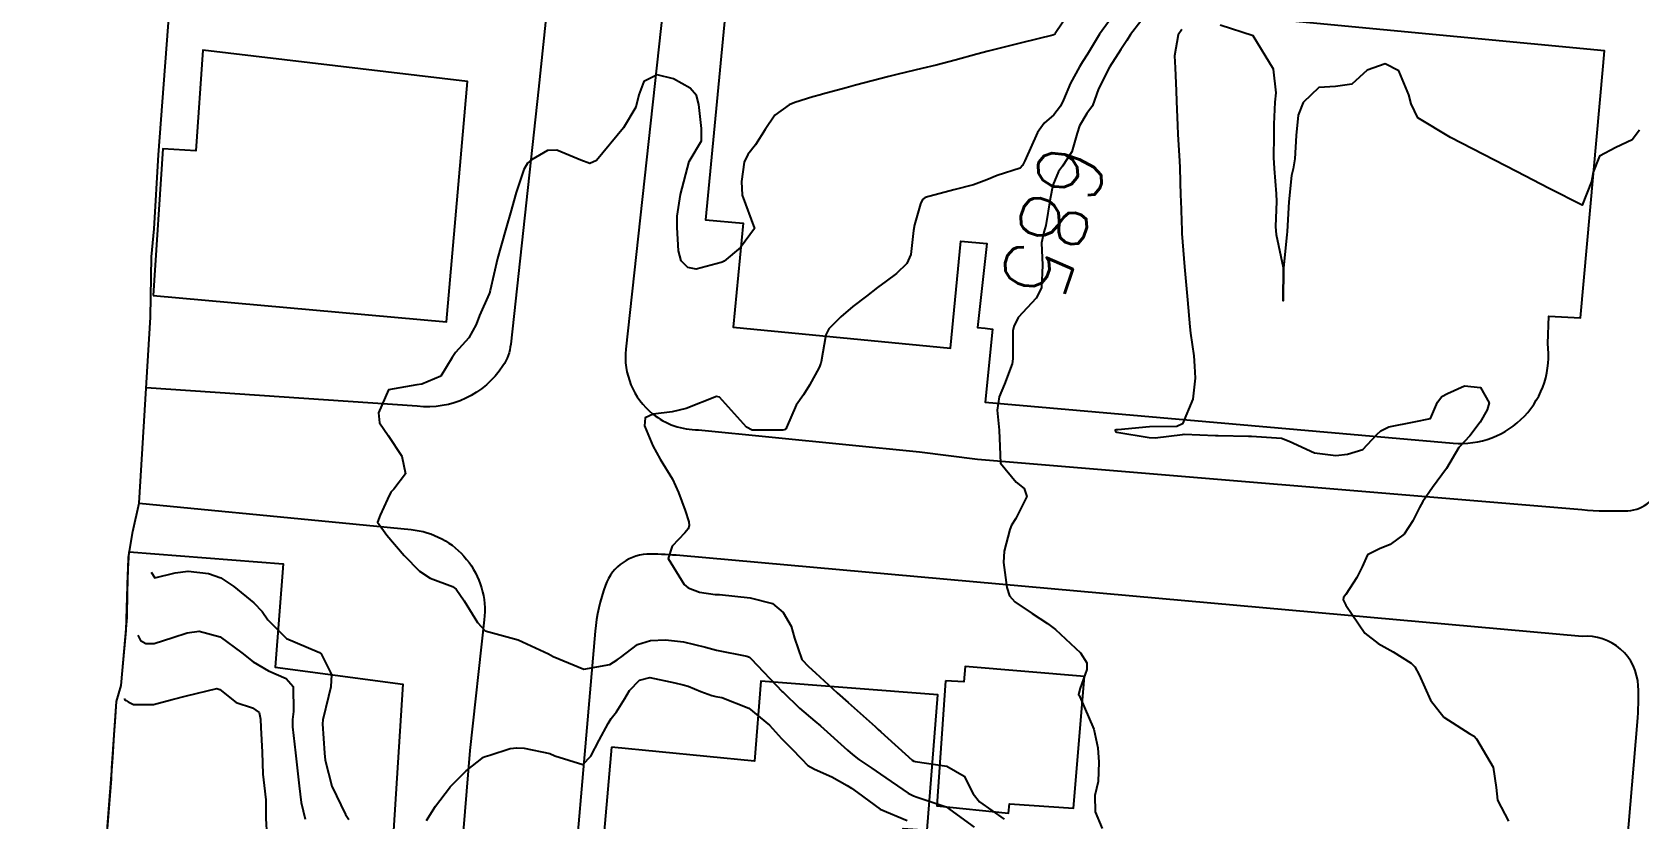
# Model space of a CAD drawing. Header units: metres. Extents: x 298520 to 308411, y 7433745 to 7450750.
# Drawn here: x 300155.1 to 300252.2, y 7445419.3 to 7445466.8 of the extents above; entities that cross this region are included whole.
import ezdxf
from ezdxf.enums import TextEntityAlignment as Align

# ---------------------------------------------------------------- set-up
doc = ezdxf.new("R2010")
doc.units = ezdxf.units.M
doc.header["$LTSCALE"] = 10
for name, color, linetype in [('Area', 45, 'Continuous'), ('Cotas', 45, 'Continuous'), ('Curvas de Nivel 1m', 11, 'Continuous'), ('Curvas de Nivel 5m', 15, 'Continuous'), ('Edificações', 30, 'Continuous'), ('Vias Primárias', 230, 'Continuous')]:
    doc.layers.add(name, color=color, linetype=linetype)
doc.styles.add('Style-STANDARD', font='STANDARD.shx')

msp = doc.modelspace()

# ---------------------------------------------------------------- linework, layer by layer
at = {"layer": 'Area'}
msp.add_polyline3d([(300159.316, 7445414.403, 693.886), (300159.91, 7445421.721, 693.866), (300159.939, 7445422.367, 693.836), (300160.218, 7445426.389, 693.758), (300160.491, 7445427.352, 690.179), (300160.856, 7445431.465, 694.156), (300160.884, 7445433.005, 693.846), (300160.929, 7445435.108, 693.757), (300161.196, 7445436.667, 687.529), (300161.59, 7445438.365, 687.278), (300162.266, 7445449.62, 687.436), (300162.328, 7445453.266, 690.776), (300162.494, 7445454.947, 690.747), (300162.741, 7445459.422, 690.706), (300163.585, 7445470.383, 689.317)], dxfattribs=at)
at = {"layer": 'Curvas de Nivel 1m', "flags": 128}
for points, elevation in [([(300217.749, 7445467.933), (300216.954, 7445466.75), (300216.942, 7445466.731), (300216.922, 7445466.695), (300216.814, 7445466.644), (300214.917, 7445466.178), (300213.799, 7445465.906), (300212.912, 7445465.679), (300212.222, 7445465.494), (300210.906, 7445465.141), (300209.75, 7445464.837), (300208.901, 7445464.628), (300207.467, 7445464.294), (300206.896, 7445464.151), (300205.893, 7445463.885), (300204.89, 7445463.621), (300204.326, 7445463.468), (300202.885, 7445463.081), (300202.759, 7445463.047), (300202.304, 7445462.926), (300201.222, 7445462.592), (300200.876, 7445462.449), (300199.998, 7445461.821), (300199.425, 7445460.961), (300198.843, 7445460.016), (300198.379, 7445459.433), (300198.15, 7445458.977), (300197.988, 7445457.812), (300198.04, 7445456.978), (300198.783, 7445454.97), (300197.937, 7445453.812), (300196.951, 7445452.988), (300196.822, 7445452.929), (300196.762, 7445452.914), (300195.256, 7445452.512), (300194.757, 7445452.612), (300194.346, 7445453.024), (300194.184, 7445453.611), (300194.105, 7445455.027), (300194.099, 7445455.721), (300194.299, 7445457.018), (300194.833, 7445459.01), (300195.58, 7445460.269), (300195.567, 7445461.003), (300195.409, 7445462.471), (300195.262, 7445463.006), (300194.887, 7445463.45), (300193.879, 7445464.012), (300192.895, 7445464.251), (300192.097, 7445463.842), (300191.786, 7445463.051), (300191.614, 7445462.31), (300190.853, 7445461.06), (300189.237, 7445459.084), (300188.831, 7445458.906), (300188.285, 7445459.095), (300186.839, 7445459.703), (300186.269, 7445459.685), (300185.303, 7445459.125), (300185.046, 7445458.913), (300184.827, 7445458.526), (300184.367, 7445457.137), (300184.02, 7445455.916), (300183.807, 7445455.145), (300183.419, 7445453.8), (300183.233, 7445453.153), (300182.798, 7445451.214), (300182.789, 7445451.159), (300182.778, 7445451.124), (300182.741, 7445451.03), (300182.163, 7445449.723), (300181.958, 7445449.168), (300181.515, 7445448.362), (300180.696, 7445447.486), (300180.504, 7445447.183), (300179.812, 7445446.057), (300178.668, 7445445.559), (300178.366, 7445445.514), (300176.663, 7445445.23), (300176.043, 7445443.842), (300176.1, 7445443.235), (300176.635, 7445442.469), (300177.452, 7445441.222), (300177.673, 7445440.153), (300176.98, 7445439.226), (300176.786, 7445439.033), (300176.587, 7445438.617), (300176.158, 7445437.653), (300175.986, 7445437.236), (300176.561, 7445436.442), (300177.6, 7445435.219), (300178.533, 7445434.26), (300179.18, 7445433.851), (300180.525, 7445433.343), (300180.737, 7445433.178), (300181.218, 7445432.471), (300182.035, 7445431.165), (300182.496, 7445430.668), (300183.159, 7445430.488), (300184.488, 7445430.118), (300186.322, 7445429.265), (300186.474, 7445429.184), (300186.601, 7445429.109), (300188.466, 7445428.354), (300190.025, 7445428.623), (300190.471, 7445428.917), (300190.558, 7445428.973), (300190.681, 7445429.058), (300191.702, 7445429.831), (300192.488, 7445430.075), (300193.397, 7445430.123), (300194.488, 7445430.004), (300195.819, 7445429.664), (300196.481, 7445429.501), (300198.318, 7445429.129), (300198.474, 7445429.066), (300198.568, 7445428.969), (300200.453, 7445427.004), (300200.483, 7445426.979), (300200.511, 7445426.949), (300201.49, 7445425.985), (300202.427, 7445425.199), (300202.764, 7445424.917), (300204.408, 7445423.453), (300204.698, 7445423.188), (300205.081, 7445422.89), (300205.875, 7445422.355), (300206.394, 7445422.005), (300208.061, 7445420.853), (300208.38, 7445420.682), (300208.61, 7445420.617), (300210.371, 7445420.027), (300212.061, 7445418.804)], 687), ([(300220.18, 7445467.466), (300219.636, 7445466.719), (300218.911, 7445465.506), (300218.602, 7445465.037), (300218.416, 7445464.735), (300217.889, 7445463.744), (300217.447, 7445462.744), (300217.267, 7445462.356), (300216.869, 7445461.834), (300216.288, 7445461.332), (300215.894, 7445460.764), (300215.117, 7445459.057), (300214.973, 7445458.778), (300214.831, 7445458.621), (300213.454, 7445458.166), (300212.824, 7445457.908), (300212.018, 7445457.611), (300210.818, 7445457.302), (300209.092, 7445456.846), (300208.933, 7445456.726), (300208.807, 7445456.461), (300208.452, 7445455.189), (300208.39, 7445454.854), (300208.225, 7445453.399), (300207.994, 7445452.858), (300207.368, 7445452.25), (300206.747, 7445451.785), (300206.22, 7445451.399), (300205.55, 7445450.888), (300204.727, 7445450.264), (300203.987, 7445449.64), (300203.269, 7445448.914), (300203.084, 7445448.541), (300202.801, 7445446.919), (300202.786, 7445446.824), (300202.688, 7445446.572), (300202.101, 7445445.496), (300201.747, 7445444.929), (300201.297, 7445444.293), (300200.721, 7445442.939), (300200.698, 7445442.883), (300200.642, 7445442.835), (300200.489, 7445442.79), (300198.641, 7445442.784), (300198.295, 7445442.973), (300196.661, 7445444.786), (300196.482, 7445444.814), (300194.654, 7445444.097), (300193.796, 7445443.885), (300192.65, 7445443.754), (300192.164, 7445443.529), (300192.136, 7445443.045), (300192.631, 7445441.844), (300193.084, 7445441.035), (300193.815, 7445439.818), (300194.191, 7445439.024), (300194.582, 7445437.936), (300194.814, 7445437.255), (300194.827, 7445437.016), (300194.764, 7445436.823), (300194.566, 7445436.575), (300193.81, 7445435.771), (300193.565, 7445435.03), (300194.527, 7445433.46), (300194.76, 7445433.251), (300195.446, 7445433.006), (300196.394, 7445432.864), (300196.522, 7445432.861), (300196.656, 7445432.854), (300198.52, 7445432.648), (300199.871, 7445432.305), (300200.511, 7445431.775), (300200.987, 7445430.935), (300201.199, 7445430.227), (300201.634, 7445428.933), (300202.041, 7445428.499), (300202.465, 7445428.125), (300203.784, 7445426.907), (300204.444, 7445426.334), (300206.063, 7445424.875), (300206.253, 7445424.704), (300206.42, 7445424.55), (300208.314, 7445422.851), (300208.402, 7445422.795), (300208.481, 7445422.77), (300210.4, 7445422.492), (300211.46, 7445421.881), (300211.991, 7445420.806), (300212.376, 7445420.323), (300213.87, 7445419.275)], 686), ([(300252.277, 7445460.913), (300251.825, 7445460.335), (300250.848, 7445459.869), (300249.86, 7445459.342), (300249.466, 7445458.364), (300249.38, 7445457.809), (300248.803, 7445456.37), (300246.818, 7445457.392), (300244.833, 7445458.42), (300242.843, 7445459.441), (300242.18, 7445459.783), (300240.853, 7445460.47), (300238.87, 7445461.655), (300238.481, 7445462.494), (300238.337, 7445463.047), (300237.721, 7445464.502), (300236.907, 7445464.928), (300235.806, 7445464.526), (300234.894, 7445463.69), (300233.893, 7445463.55), (300232.892, 7445463.479), (300231.939, 7445462.574), (300231.634, 7445461.816), (300231.521, 7445460.58), (300231.446, 7445459.188), (300231.331, 7445458.583), (300231.246, 7445458.164), (300231.072, 7445456.586), (300230.983, 7445454.785), (300230.964, 7445454.587), (300230.763, 7445452.59), (300230.733, 7445450.59), (300230.763, 7445452.59), (300230.335, 7445454.594), (300230.288, 7445455.095), (300230.345, 7445456.595), (300230.337, 7445457.068), (300230.205, 7445458.596), (300230.171, 7445459.265), (300230.186, 7445460.597), (300230.195, 7445461.265), (300230.247, 7445462.596), (300230.316, 7445463.168), (300230.152, 7445464.598), (300228.923, 7445466.61), (300226.932, 7445467.245)], 684), ([(300224.604, 7445466.987), (300224.394, 7445466.665), (300224.172, 7445465.405), (300224.207, 7445464.667), (300224.263, 7445463.293), (300224.29, 7445462.666), (300224.34, 7445461.186), (300224.364, 7445460.665), (300224.466, 7445459.035), (300224.484, 7445458.663), (300224.534, 7445456.935), (300224.542, 7445456.663), (300224.605, 7445454.842), (300224.616, 7445454.662), (300224.763, 7445452.66), (300224.956, 7445450.657), (300225.1, 7445449.038), (300225.142, 7445448.654), (300225.328, 7445447.279), (300225.373, 7445446.65), (300225.41, 7445445.921), (300225.276, 7445444.651), (300224.648, 7445443.163), (300224.3, 7445443.01), (300222.646, 7445442.983), (300220.738, 7445442.803), (300220.644, 7445442.8), (300220.577, 7445442.777), (300220.607, 7445442.71), (300220.642, 7445442.682), (300220.682, 7445442.669), (300222.638, 7445442.344), (300222.99, 7445442.324), (300224.641, 7445442.533), (300224.755, 7445442.545), (300226.641, 7445442.472), (300226.8, 7445442.469), (300228.64, 7445442.425), (300228.83, 7445442.418), (300230.638, 7445442.295), (300231.098, 7445442.121), (300232.626, 7445441.41), (300233.918, 7445441.253), (300234.625, 7445441.328), (300235.546, 7445441.614), (300236.397, 7445442.522), (300236.645, 7445442.74), (300237.118, 7445442.983), (300238.651, 7445443.294), (300239.646, 7445443.487), (300240.057, 7445444.476), (300240.319, 7445444.821), (300240.668, 7445445.009), (300241.689, 7445445.47), (300242.672, 7445445.357), (300243.188, 7445444.435), (300243.076, 7445444.019), (300242.651, 7445443.273), (300242.024, 7445442.449), (300241.36, 7445441.731), (300240.613, 7445440.47), (300239.758, 7445439.322), (300239.181, 7445438.484), (300238.967, 7445438.109), (300238.581, 7445437.306), (300238.04, 7445436.498), (300237.204, 7445435.869), (300236.559, 7445435.618), (300235.832, 7445435.249), (300235.519, 7445434.53), (300235.188, 7445433.881), (300234.526, 7445432.862), (300234.39, 7445432.675), (300234.357, 7445432.542), (300234.518, 7445432.209), (300235.664, 7445430.528), (300236.487, 7445429.895), (300237.375, 7445429.4), (300238.475, 7445428.709), (300238.699, 7445428.488), (300238.948, 7445428.006), (300239.64, 7445426.478), (300240.438, 7445425.45), (300242.024, 7445424.446), (300242.274, 7445424.295), (300242.42, 7445424.139), (300243.421, 7445422.43), (300243.609, 7445421.203), (300243.688, 7445420.427), (300244.36, 7445419.17)], 684), ([(300162.303, 7445434.21), (300162.53, 7445433.872), (300163.757, 7445434.16), (300164.536, 7445434.26), (300165.768, 7445434.124), (300166.528, 7445433.869), (300167.314, 7445433.342), (300168.513, 7445432.357), (300169.017, 7445431.832), (300169.364, 7445431.317), (300170.486, 7445430.192), (300172.35, 7445429.406), (300172.474, 7445429.36), (300172.581, 7445429.278), (300173.204, 7445428.013), (300173.165, 7445427.273), (300173.023, 7445426.699), (300172.692, 7445425.277), (300172.672, 7445425.035), (300172.782, 7445423.276), (300172.821, 7445422.853), (300173.227, 7445421.272), (300174.064, 7445419.557), (300174.251, 7445419.261)], 688), ([(300161.493, 7445430.39), (300161.654, 7445430.083), (300161.981, 7445429.893), (300162.48, 7445429.898), (300163.619, 7445430.25), (300164.491, 7445430.546), (300165.208, 7445430.647), (300166.487, 7445430.303), (300167.793, 7445429.337), (300168.467, 7445428.78), (300169.397, 7445428.251), (300170.458, 7445427.774), (300170.893, 7445427.296), (300170.919, 7445425.777), (300170.851, 7445425.296), (300170.858, 7445424.864), (300171.029, 7445423.294), (300171.116, 7445422.573), (300171.259, 7445421.291), (300171.379, 7445420.279), (300171.608, 7445419.287)], 689), ([(300178.953, 7445419.201), (300179.486, 7445420.073), (300180.336, 7445421.181), (300180.383, 7445421.226), (300181.357, 7445422.207), (300182.402, 7445423.019), (300182.496, 7445423.065), (300182.786, 7445423.156), (300184.007, 7445423.544), (300184.407, 7445423.598), (300184.847, 7445423.573), (300186.404, 7445423.244), (300186.705, 7445423.107), (300188.398, 7445422.588), (300188.877, 7445423.083), (300189.395, 7445424.058), (300189.93, 7445425.067), (300190.122, 7445425.37), (300190.434, 7445425.775), (300190.931, 7445426.569), (300191.213, 7445427.052), (300191.819, 7445427.687), (300192.461, 7445427.843), (300193.962, 7445427.521), (300194.457, 7445427.404), (300194.761, 7445427.32), (300195.54, 7445427.004), (300196.206, 7445426.75), (300196.448, 7445426.695), (300196.807, 7445426.627), (300198.438, 7445425.983), (300199.682, 7445424.957), (300200.415, 7445424.156), (300201.022, 7445423.554), (300201.615, 7445422.932), (300201.992, 7445422.519), (300202.397, 7445422.295), (300203.461, 7445421.84), (300204.387, 7445421.324), (300204.649, 7445421.16), (300204.997, 7445420.891), (300206.368, 7445419.895), (300208.014, 7445419.197)], 688)]:
    msp.add_lwpolyline(points, dxfattribs=dict(at, elevation=elevation))
at = {"layer": 'Curvas de Nivel 5m', "flags": 128}
for points, elevation in [([(300222.135, 7445467.487), (300221.502, 7445466.694), (300221.278, 7445466.338), (300220.914, 7445465.787), (300220.242, 7445464.71), (300219.57, 7445463.401), (300219.339, 7445462.723), (300219.218, 7445462.385), (300218.871, 7445461.91), (300218.429, 7445461.165), (300218.288, 7445460.736), (300217.97, 7445459.61), (300217.4, 7445458.744), (300217.16, 7445458.417), (300216.821, 7445457.592), (300216.644, 7445456.753), (300216.391, 7445455.154), (300216.269, 7445454.758), (300216.126, 7445454.11), (300216.191, 7445452.759), (300216.124, 7445451.377), (300215.796, 7445450.764), (300214.721, 7445449.601), (300214.452, 7445449.046), (300214.4, 7445448.783), (300214.392, 7445447.087), (300214.352, 7445446.783), (300213.89, 7445445.573), (300213.577, 7445444.791), (300213.445, 7445444.002), (300213.56, 7445442.791), (300213.614, 7445441.804), (300213.652, 7445440.79), (300214.602, 7445439.642), (300215.085, 7445439.26), (300215.247, 7445438.77), (300214.58, 7445437.457), (300214.314, 7445437.045), (300214.22, 7445436.784), (300213.871, 7445435.469), (300213.835, 7445434.787), (300214.039, 7445433.273), (300214.188, 7445432.783), (300214.518, 7445432.421), (300215.554, 7445431.717), (300216.498, 7445431.095), (300216.967, 7445430.745), (300218.479, 7445429.329), (300218.867, 7445428.726), (300218.868, 7445428.327), (300218.458, 7445427.206), (300218.372, 7445426.813), (300218.419, 7445426.73), (300218.452, 7445426.673), (300219.296, 7445424.721), (300219.529, 7445423.601), (300219.593, 7445422.718), (300219.547, 7445421.563), (300219.345, 7445420.72), (300219.37, 7445419.718), (300219.784, 7445418.716)], 685), ([(300160.673, 7445426.57), (300160.715, 7445426.496), (300160.79, 7445426.452), (300160.925, 7445426.38), (300161.238, 7445426.209), (300162.441, 7445426.214), (300163.577, 7445426.516), (300164.447, 7445426.742), (300166.272, 7445427.173), (300166.451, 7445427.115), (300167.441, 7445426.338), (300168.44, 7445426.005), (300168.844, 7445425.73), (300168.923, 7445425.323), (300168.935, 7445424.812), (300169.008, 7445423.321), (300169.061, 7445421.991), (300169.133, 7445421.319), (300169.231, 7445420.457), (300169.244, 7445419.317), (300169.296, 7445418.269)], 690)]:
    msp.add_lwpolyline(points, dxfattribs=dict(at, elevation=elevation))
at = {"layer": 'Edificações'}
msp.add_lwpolyline([(300198.782, 7445486.432), (300195.814, 7445455.502), (300198.09, 7445455.284), (300197.487, 7445448.999), (300210.633, 7445447.738), (300211.254, 7445454.212), (300212.822, 7445454.061), (300212.262, 7445448.996), (300212.713, 7445448.946), (300213.162, 7445448.897), (300212.716, 7445444.481), (300241.005, 7445442.001, 0.482228), (300246.725, 7445448.024), (300246.798, 7445449.665), (300248.701, 7445449.58), (300250.082, 7445464.78), (300250.166, 7445465.702), (300218.979, 7445468.655), (300220.388, 7445479.985), (300220.536, 7445480.792), (300213.611, 7445481.523), (300213.951, 7445484.302), (300210.85, 7445484.682), (300210.994, 7445485.855)], format="xyb", close=True, dxfattribs=at)
for points in [[(300162.428, 7445450.92), (300180.161, 7445449.331), (300181.43, 7445463.851), (300165.438, 7445465.744), (300165.007, 7445459.653), (300163.014, 7445459.775)], [(300210.329, 7445427.636), (300209.797, 7445420.086), (300214.132, 7445419.637), (300214.192, 7445420.218), (300218.056, 7445419.949), (300218.725, 7445427.909), (300211.507, 7445428.515), (300211.429, 7445427.586)], [(300190.134, 7445423.623), (300189.139, 7445412.33), (300189.785, 7445412.273), (300189.636, 7445410.588), (300196.803, 7445409.731), (300197.049, 7445411.796), (300198.436, 7445411.63), (300197.748, 7445405.876), (300207.485, 7445404.956), (300207.724, 7445408.457), (300205.709, 7445408.595), (300205.823, 7445410.264), (300207.105, 7445410.176), (300207.769, 7445418.72), (300209.224, 7445418.607), (300209.86, 7445426.79), (300199.156, 7445427.622), (300198.78, 7445422.783)]]:
    msp.add_lwpolyline(points, close=True, dxfattribs=at)
at = {"layer": 'Edificações', "elevation": 692.472}
msp.add_lwpolyline([(300159.676, 7445418.839), (300159.983, 7445422.998), (300160.078, 7445424.378), (300160.133, 7445425.167), (300160.218, 7445426.389), (300160.354, 7445426.871), (300160.491, 7445427.352), (300160.593, 7445428.494), (300160.787, 7445430.682), (300160.906, 7445434.056), (300160.984, 7445435.43), (300170.284, 7445434.712), (300169.802, 7445428.463), (300177.528, 7445427.438), (300176.589, 7445412.921)], dxfattribs=at)
at = {"layer": 'Vias Primárias'}
for points, elevation in [([(300166.557, 7445507.157), (300184.418, 7445505.2, -0.07981), (300188.319, 7445504.127, -0.345882), (300189.38, 7445502.074), (300187.831, 7445483.644), (300185.72, 7445463.394), (300184.042, 7445447.984, -0.118131), (300183.568, 7445446.662, -0.283436), (300178.394, 7445444.229), (300162.009, 7445445.336)], 696.176), ([(300161.59, 7445438.365), (300173.251, 7445437.242), (300178.023, 7445436.781, -0.419175), (300182.441, 7445431.327), (300181.575, 7445423.422), (300179.896, 7445403.036), (300175.815, 7445366.528), (300175.009, 7445358.032), (300174.339, 7445354.145, -0.26741), (300172.873, 7445352.381, -0.108866), (300171.308, 7445352.164), (300155.112, 7445354.066)], 687.278)]:
    msp.add_lwpolyline(points, format="xyb", dxfattribs=dict(at, elevation=elevation))
for points in [[(300212.265, 7445441.04), (300248.789, 7445437.982, 0.030546), (300251.571, 7445437.919, 0.362048), (300253.52, 7445439.675), (300256.945, 7445476.597), (300258.95, 7445495.865, 0.494161), (300256.927, 7445497.775), (300213.648, 7445502.242), (300198.5, 7445503.806, 0.429489), (300196.975, 7445502.499), (300190.999, 7445447.687, 0.256223), (300192.622, 7445443.773, 0.171461), (300195.393, 7445442.804), (300208.761, 7445441.473)], [(300188.636, 7445350.346), (300239.091, 7445346.453, 0.438686), (300245.344, 7445352.276), (300248.873, 7445386.387), (300252.151, 7445425.155, 0.03209), (300252.195, 7445427.343, 0.426485), (300248.804, 7445430.321), (300194.256, 7445435.204, 0.018467), (300192.495, 7445435.296, 0.319344), (300189.765, 7445433.417, 0.064991), (300189.142, 7445430.631), (300187.315, 7445409.449), (300181.554, 7445357.214, 0.037462), (300181.407, 7445353.019, 0.283658), (300182.794, 7445350.959)]]:
    msp.add_lwpolyline(points, format="xyb", close=True, dxfattribs=at)

# ---------------------------------------------------------------- texts
at = {"layer": 'Cotas', "style": 'Style-STANDARD'}
msp.add_text('685', height=4, rotation=251.42805, dxfattribs=at).set_placement((300216.869, 7445455.37, 685), align=Align.MIDDLE_CENTER)

doc.saveas('drawing.dxf')
